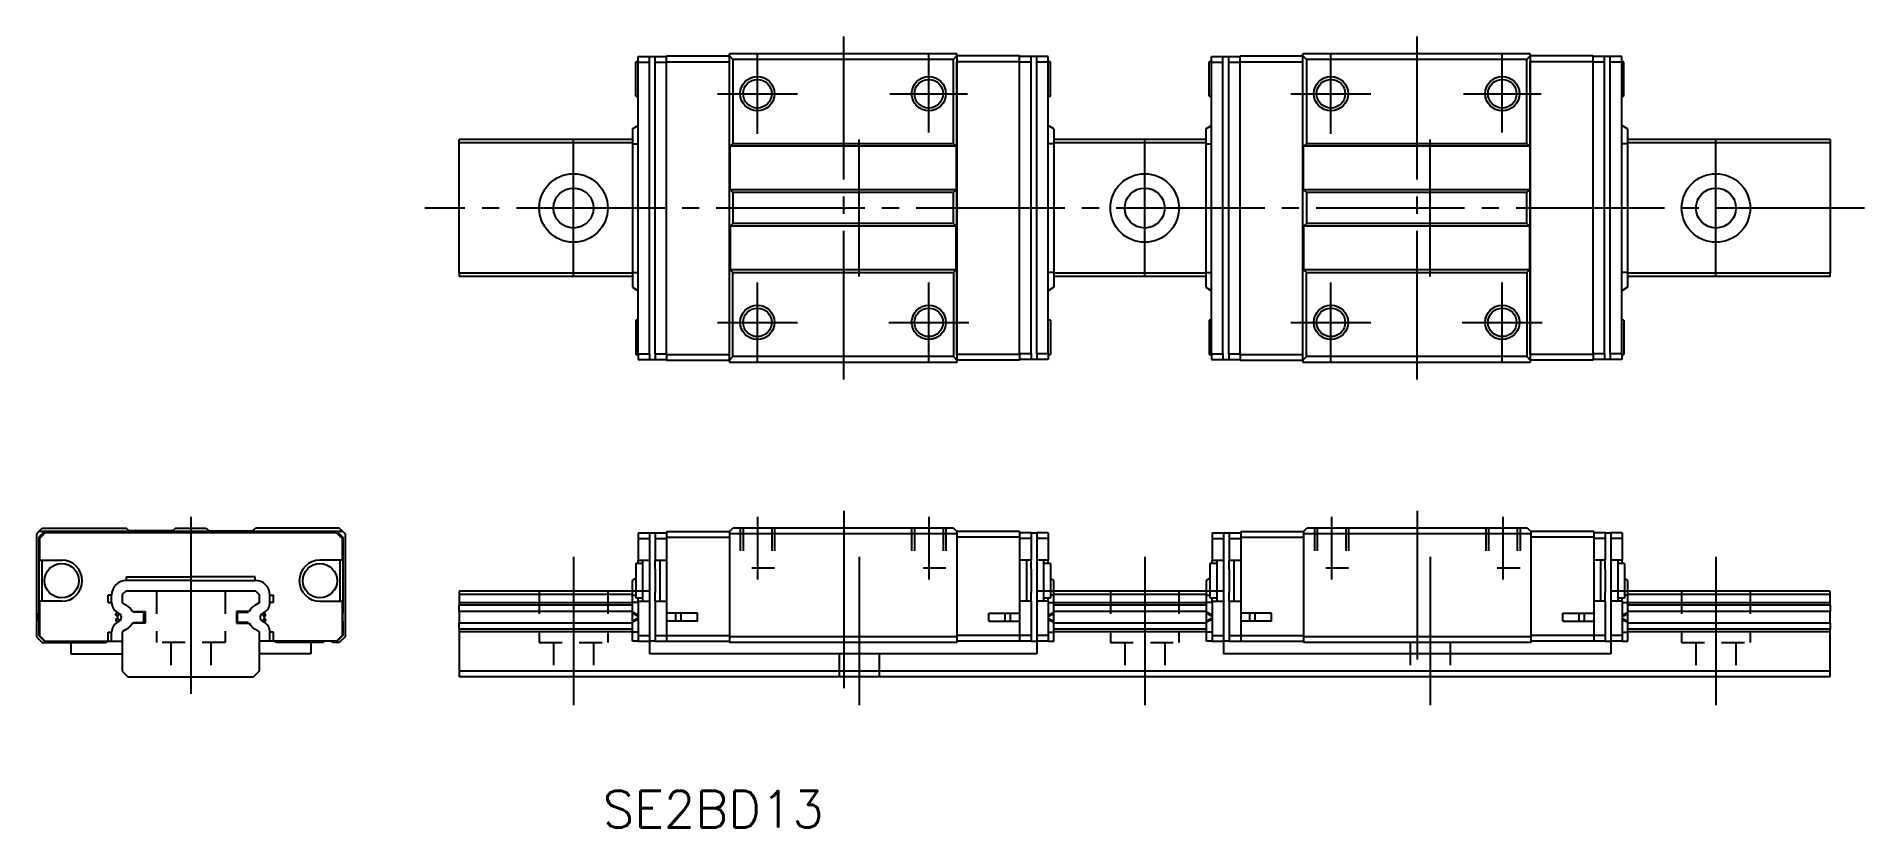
# Model space of a CAD drawing. Extents: x 37 to 197, y 387 to 456.
import ezdxf

# ---------------------------------------------------------------- set-up
doc = ezdxf.new("R2010")
doc.units = 0
doc.linetypes.add('CENTER', pattern=[17.5, 13, -1.5, 1.5, -1.5])
doc.linetypes.add('DASHED', pattern=[3.5, 2, -1.5])
doc.layers.get('0').update_dxf_attribs({"linetype": 'CONTINUOUS'})
doc.layers.add('CENTER', color=1, linetype='CENTER')
doc.styles.get("Standard").update_dxf_attribs({"font": 'txt.shx', "bigfont": '@extfont2.shx'})

msp = doc.modelspace()

# ---------------------------------------------------------------- linework, layer by layer
at = {"color": 7, "linetype": 'CONTINUOUS'}
for p, q in [((97.51, 454.24), (97.51, 454.44)), ((117.41, 454.44), (97.51, 454.44)), ((117.41, 454.24), (117.41, 454.44)), ((147.71, 454.24), (147.71, 454.44)), ((167.61, 454.44), (147.71, 454.44)), ((167.61, 454.24), (167.61, 454.44)), ((89.31, 450.74), (89.31, 453.74)), ((89.51, 453.74), (89.31, 453.74)), ((89.51, 454.19), (90.51, 454.19)), ((89.51, 453.69), (89.51, 454.19)), ((89.51, 453.69), (90.51, 453.69)), ((89.51, 428.19), (89.51, 453.69)), ((90.51, 453.69), (90.51, 454.19)), ((90.51, 454.19), (91.01, 454.19)), ((90.51, 428.19), (90.51, 453.69)), ((91.01, 454.19), (92.01, 454.19)), ((91.01, 453.69), (91.01, 454.19)), ((91.01, 453.69), (92.01, 453.69)), ((91.01, 428.19), (91.01, 453.69)), ((92.01, 454.24), (97.51, 454.24)), ((92.01, 453.74), (92.01, 454.24)), ((92.01, 453.74), (97.51, 453.74)), ((92.01, 428.14), (92.01, 453.74)), ((97.51, 453.74), (97.51, 454.24)), ((97.51, 454.24), (97.81, 453.94)), ((97.51, 428.14), (97.51, 453.74)), ((97.51, 428.14), (97.51, 453.74)), ((97.81, 453.94), (97.81, 446.59)), ((117.11, 453.94), (97.81, 453.94)), ((117.11, 453.94), (117.41, 454.24)), ((117.11, 446.59), (117.11, 453.94)), ((122.91, 454.24), (117.41, 454.24)), ((117.41, 454.24), (117.41, 453.74)), ((122.91, 453.74), (117.41, 453.74)), ((117.41, 428.14), (117.41, 453.74)), ((117.41, 453.74), (117.41, 428.14)), ((122.91, 453.74), (122.91, 454.24)), ((123.91, 454.19), (122.91, 454.19)), ((122.91, 428.14), (122.91, 453.74)), ((123.91, 453.69), (122.91, 453.69)), ((123.91, 453.69), (123.91, 454.19)), ((124.41, 454.19), (123.91, 454.19)), ((123.91, 428.19), (123.91, 453.69)), ((125.41, 454.19), (124.41, 454.19)), ((124.41, 453.69), (124.41, 454.19)), ((125.41, 453.69), (124.41, 453.69)), ((124.41, 428.19), (124.41, 453.69)), ((125.41, 453.69), (125.41, 454.19)), ((125.61, 453.74), (125.41, 453.74)), ((125.41, 428.19), (125.41, 453.69)), ((125.61, 450.74), (125.61, 453.74)), ((139.51, 450.74), (139.51, 453.74)), ((139.71, 453.74), (139.51, 453.74)), ((139.71, 454.19), (140.71, 454.19)), ((139.71, 453.69), (139.71, 454.19)), ((139.71, 453.69), (140.71, 453.69)), ((139.71, 428.19), (139.71, 453.69)), ((140.71, 453.69), (140.71, 454.19)), ((140.71, 454.19), (141.21, 454.19)), ((140.71, 428.19), (140.71, 453.69)), ((141.21, 454.19), (142.21, 454.19)), ((141.21, 453.69), (141.21, 454.19)), ((141.21, 453.69), (142.21, 453.69)), ((141.21, 428.19), (141.21, 453.69)), ((142.21, 454.24), (147.71, 454.24)), ((142.21, 453.74), (142.21, 454.24)), ((142.21, 453.74), (147.71, 453.74)), ((142.21, 428.14), (142.21, 453.74)), ((147.71, 453.74), (147.71, 454.24)), ((147.71, 454.24), (148.01, 453.94)), ((147.71, 428.14), (147.71, 453.74)), ((147.71, 428.14), (147.71, 453.74)), ((148.01, 453.94), (148.01, 446.59)), ((167.31, 453.94), (148.01, 453.94)), ((167.31, 453.94), (167.61, 454.24)), ((167.31, 446.59), (167.31, 453.94)), ((173.11, 454.24), (167.61, 454.24)), ((167.61, 454.24), (167.61, 453.74)), ((173.11, 453.74), (167.61, 453.74)), ((167.61, 428.14), (167.61, 453.74)), ((167.61, 453.74), (167.61, 428.14)), ((173.11, 453.74), (173.11, 454.24)), ((174.11, 454.19), (173.11, 454.19)), ((173.11, 428.14), (173.11, 453.74)), ((174.11, 453.69), (173.11, 453.69)), ((174.11, 453.69), (174.11, 454.19)), ((174.61, 454.19), (174.11, 454.19)), ((174.11, 428.19), (174.11, 453.69)), ((175.61, 454.19), (174.61, 454.19)), ((174.61, 453.69), (174.61, 454.19)), ((175.61, 453.69), (174.61, 453.69)), ((174.61, 428.19), (174.61, 453.69)), ((175.61, 453.69), (175.61, 454.19)), ((175.81, 453.74), (175.61, 453.74)), ((175.61, 428.19), (175.61, 453.69)), ((175.81, 450.74), (175.81, 453.74)), ((89.31, 450.74), (89.51, 450.74)), ((125.41, 450.74), (125.61, 450.74)), ((139.51, 450.74), (139.71, 450.74)), ((175.61, 450.74), (175.81, 450.74)), ((89.01, 447.87), (89.51, 448.17)), ((125.91, 447.87), (125.41, 448.17)), ((139.21, 447.87), (139.71, 448.17)), ((176.11, 447.87), (175.61, 448.17)), ((89.01, 446.94), (73.86, 446.94)), ((73.86, 446.64), (73.86, 446.94)), ((89.01, 446.64), (73.86, 446.64)), ((73.86, 435.24), (73.86, 446.64)), ((89.01, 447.87), (89.01, 434.01)), ((89.01, 446.57), (89.51, 446.57)), ((97.56, 446.34), (97.81, 446.59)), ((97.81, 446.59), (117.11, 446.59)), ((117.11, 446.59), (117.36, 446.34)), ((125.91, 446.57), (125.41, 446.57)), ((125.91, 447.87), (125.91, 434.01)), ((139.21, 446.94), (125.91, 446.94)), ((139.21, 446.64), (125.91, 446.64)), ((139.21, 447.87), (139.21, 434.01)), ((139.21, 446.57), (139.71, 446.57)), ((147.76, 446.34), (148.01, 446.59)), ((148.01, 446.59), (167.31, 446.59)), ((167.31, 446.59), (167.56, 446.34)), ((176.11, 446.57), (175.61, 446.57)), ((176.11, 447.87), (176.11, 434.01)), ((193.86, 446.94), (176.11, 446.94)), ((193.86, 446.64), (176.11, 446.64)), ((193.86, 446.94), (193.86, 446.64)), ((193.86, 446.64), (193.86, 435.24)), ((97.56, 442.54), (97.56, 446.34)), ((117.36, 446.34), (97.56, 446.34)), ((117.36, 446.34), (117.36, 442.54)), ((147.76, 442.54), (147.76, 446.34)), ((167.56, 446.34), (147.76, 446.34)), ((167.56, 446.34), (167.56, 442.54)), ((97.81, 442.29), (97.56, 442.54)), ((117.36, 442.54), (97.56, 442.54)), ((97.81, 442.29), (97.81, 439.59)), ((117.11, 442.29), (97.81, 442.29)), ((117.36, 442.54), (117.11, 442.29)), ((117.11, 439.59), (117.11, 442.29)), ((148.01, 442.29), (147.76, 442.54)), ((167.56, 442.54), (147.76, 442.54)), ((148.01, 442.29), (148.01, 439.59)), ((167.31, 442.29), (148.01, 442.29)), ((167.56, 442.54), (167.31, 442.29)), ((167.31, 439.59), (167.31, 442.29)), ((97.81, 439.59), (97.56, 439.34)), ((97.56, 439.34), (97.56, 435.54)), ((117.36, 439.34), (97.56, 439.34)), ((117.11, 439.59), (97.81, 439.59)), ((117.36, 439.34), (117.11, 439.59)), ((117.36, 435.54), (117.36, 439.34)), ((148.01, 439.59), (147.76, 439.34)), ((147.76, 439.34), (147.76, 435.54)), ((167.56, 439.34), (147.76, 439.34)), ((167.31, 439.59), (148.01, 439.59)), ((167.56, 439.34), (167.31, 439.59)), ((167.56, 435.54), (167.56, 439.34)), ((89.01, 435.24), (73.86, 435.24)), ((73.86, 435.24), (73.86, 434.94)), ((89.01, 435.31), (89.51, 435.31)), ((97.56, 435.54), (97.81, 435.29)), ((117.36, 435.54), (97.56, 435.54)), ((97.81, 435.29), (117.11, 435.29)), ((97.81, 427.94), (97.81, 435.29)), ((117.11, 435.29), (117.36, 435.54)), ((117.11, 435.29), (117.11, 427.94)), ((125.91, 435.31), (125.41, 435.31)), ((139.21, 435.24), (125.91, 435.24)), ((139.21, 435.31), (139.71, 435.31)), ((147.76, 435.54), (148.01, 435.29)), ((167.56, 435.54), (147.76, 435.54)), ((148.01, 435.29), (167.31, 435.29)), ((148.01, 427.94), (148.01, 435.29)), ((167.31, 435.29), (167.56, 435.54)), ((167.31, 435.29), (167.31, 427.94)), ((176.11, 435.31), (175.61, 435.31)), ((193.86, 435.24), (176.11, 435.24)), ((193.86, 434.94), (193.86, 435.24)), ((89.01, 434.94), (73.86, 434.94)), ((89.01, 434.01), (89.51, 433.71)), ((125.91, 434.01), (125.41, 433.71)), ((139.21, 434.94), (125.91, 434.94)), ((139.21, 434.01), (139.71, 433.71)), ((176.11, 434.01), (175.61, 433.71)), ((193.86, 434.94), (176.11, 434.94)), ((89.31, 431.14), (89.31, 428.14)), ((89.51, 431.14), (89.31, 431.14)), ((125.61, 431.14), (125.41, 431.14)), ((125.61, 431.14), (125.61, 428.14)), ((139.51, 431.14), (139.51, 428.14)), ((139.71, 431.14), (139.51, 431.14)), ((175.81, 431.14), (175.61, 431.14)), ((175.81, 431.14), (175.81, 428.14)), ((89.31, 428.14), (89.51, 428.14)), ((89.51, 428.19), (89.51, 427.69)), ((89.51, 428.19), (90.51, 428.19)), ((89.51, 427.69), (90.51, 427.69)), ((90.51, 428.19), (90.51, 427.69)), ((90.51, 427.69), (91.01, 427.69)), ((91.01, 428.19), (92.01, 428.19)), ((91.01, 428.19), (91.01, 427.69)), ((91.01, 427.69), (92.01, 427.69)), ((92.01, 428.14), (97.51, 428.14)), ((92.01, 428.14), (92.01, 427.64)), ((92.01, 427.64), (97.51, 427.64)), ((97.51, 427.64), (97.51, 428.14)), ((97.51, 427.64), (97.81, 427.94)), ((97.51, 427.64), (97.51, 427.44)), ((117.41, 427.44), (97.51, 427.44)), ((117.11, 427.94), (97.81, 427.94)), ((117.11, 427.94), (117.41, 427.64)), ((122.91, 428.14), (117.41, 428.14)), ((117.41, 428.14), (117.41, 427.64)), ((122.91, 427.64), (117.41, 427.64)), ((117.41, 427.64), (117.41, 427.44)), ((123.91, 428.19), (122.91, 428.19)), ((122.91, 428.14), (122.91, 427.64)), ((123.91, 427.69), (122.91, 427.69)), ((123.91, 428.19), (123.91, 427.69)), ((124.41, 427.69), (123.91, 427.69)), ((125.41, 428.19), (124.41, 428.19)), ((124.41, 428.19), (124.41, 427.69)), ((125.41, 427.69), (124.41, 427.69)), ((125.41, 428.19), (125.41, 427.69)), ((125.41, 428.14), (125.61, 428.14)), ((139.51, 428.14), (139.71, 428.14)), ((139.71, 428.19), (139.71, 427.69)), ((139.71, 428.19), (140.71, 428.19)), ((139.71, 427.69), (140.71, 427.69)), ((140.71, 428.19), (140.71, 427.69)), ((140.71, 427.69), (141.21, 427.69)), ((141.21, 428.19), (142.21, 428.19)), ((141.21, 428.19), (141.21, 427.69)), ((141.21, 427.69), (142.21, 427.69)), ((142.21, 428.14), (147.71, 428.14)), ((142.21, 428.14), (142.21, 427.64)), ((142.21, 427.64), (147.71, 427.64)), ((147.71, 427.64), (147.71, 428.14)), ((147.71, 427.64), (148.01, 427.94)), ((147.71, 427.64), (147.71, 427.44)), ((167.61, 427.44), (147.71, 427.44)), ((167.31, 427.94), (148.01, 427.94)), ((167.31, 427.94), (167.61, 427.64)), ((173.11, 428.14), (167.61, 428.14)), ((167.61, 428.14), (167.61, 427.64)), ((173.11, 427.64), (167.61, 427.64)), ((167.61, 427.64), (167.61, 427.44)), ((174.11, 428.19), (173.11, 428.19)), ((173.11, 428.14), (173.11, 427.64)), ((174.11, 427.69), (173.11, 427.69)), ((174.11, 428.19), (174.11, 427.69)), ((174.61, 427.69), (174.11, 427.69)), ((175.61, 428.19), (174.61, 428.19)), ((174.61, 428.19), (174.61, 427.69)), ((175.61, 427.69), (174.61, 427.69)), ((175.61, 428.19), (175.61, 427.69)), ((175.61, 428.14), (175.81, 428.14)), ((37.06, 412.64), (37.36, 412.94)), ((37.36, 412.94), (44.71, 412.94)), ((44.96, 412.69), (44.71, 412.94)), ((49.01, 412.94), (48.76, 412.69)), ((49.01, 412.94), (51.71, 412.94)), ((51.71, 412.94), (51.96, 412.69)), ((55.76, 412.69), (56.01, 412.94)), ((63.36, 412.94), (56.01, 412.94)), ((63.66, 412.64), (63.36, 412.94)), ((97.51, 412.64), (97.81, 412.94)), ((117.11, 412.94), (97.81, 412.94)), ((117.11, 412.94), (117.41, 412.64)), ((147.76, 412.64), (148.06, 412.94)), ((167.36, 412.94), (148.06, 412.94)), ((167.36, 412.94), (167.66, 412.64)), ((37.06, 412.64), (36.86, 412.44)), ((36.86, 412.44), (36.86, 403.44)), ((37.56, 412.64), (37.06, 412.14)), ((37.56, 412.64), (37.06, 412.64)), ((37.06, 412.14), (37.06, 405.49)), ((37.61, 412.54), (37.11, 412.04)), ((37.11, 412.04), (37.11, 410.14)), ((63.16, 412.64), (37.56, 412.64)), ((63.11, 412.54), (37.61, 412.54)), ((48.76, 412.69), (44.96, 412.69)), ((51.96, 412.69), (55.76, 412.69)), ((63.11, 412.54), (63.61, 412.04)), ((63.16, 412.64), (63.66, 412.14)), ((63.66, 412.64), (63.16, 412.64)), ((63.61, 412.04), (63.61, 410.14)), ((63.66, 412.64), (63.86, 412.44)), ((63.66, 412.14), (63.66, 405.49)), ((63.86, 412.44), (63.86, 403.44)), ((89.51, 412.54), (89.51, 412.04)), ((89.51, 412.54), (90.51, 412.54)), ((89.51, 412.04), (90.51, 412.04)), ((89.51, 412.04), (89.51, 410.14)), ((90.51, 412.54), (90.51, 412.04)), ((90.51, 412.54), (91.01, 412.54)), ((90.51, 412.04), (90.51, 410.14)), ((91.01, 412.54), (92.01, 412.54)), ((91.01, 412.54), (91.01, 412.04)), ((91.01, 412.04), (92.01, 412.04)), ((91.01, 412.04), (91.01, 410.14)), ((92.01, 412.64), (97.51, 412.64)), ((92.01, 412.64), (92.01, 412.14)), ((92.01, 412.14), (97.51, 412.14)), ((92.01, 412.14), (92.01, 405.49)), ((97.51, 412.64), (97.51, 412.44)), ((117.41, 412.44), (97.51, 412.44)), ((97.51, 412.44), (97.51, 403.44)), ((122.91, 412.64), (117.41, 412.64)), ((117.41, 412.64), (117.41, 412.44)), ((117.41, 412.44), (117.41, 403.44)), ((122.91, 412.14), (117.41, 412.14)), ((122.91, 412.64), (122.91, 412.14)), ((123.91, 412.54), (122.91, 412.54)), ((122.91, 412.14), (122.91, 405.49)), ((123.91, 412.04), (122.91, 412.04)), ((123.91, 412.54), (123.91, 412.04)), ((123.91, 412.54), (124.41, 412.54)), ((123.91, 412.04), (123.91, 410.14)), ((125.41, 412.54), (124.41, 412.54)), ((124.41, 412.54), (124.41, 412.04)), ((125.41, 412.04), (124.41, 412.04)), ((124.41, 412.04), (124.41, 410.14)), ((125.41, 412.54), (125.41, 412.04)), ((125.41, 412.04), (125.41, 410.14)), ((139.76, 412.54), (139.76, 412.04)), ((139.76, 412.54), (140.76, 412.54)), ((139.76, 412.04), (140.76, 412.04)), ((139.76, 412.04), (139.76, 410.14)), ((140.76, 412.54), (140.76, 412.04)), ((140.76, 412.54), (141.26, 412.54)), ((140.76, 412.04), (140.76, 410.14)), ((141.26, 412.54), (142.26, 412.54)), ((141.26, 412.54), (141.26, 412.04)), ((141.26, 412.04), (142.26, 412.04)), ((141.26, 412.04), (141.26, 410.14)), ((142.26, 412.64), (147.76, 412.64)), ((142.26, 412.64), (142.26, 412.14)), ((142.26, 412.14), (147.76, 412.14)), ((142.26, 412.14), (142.26, 405.49)), ((147.76, 412.64), (147.76, 412.44)), ((167.66, 412.44), (147.76, 412.44)), ((147.76, 412.44), (147.76, 403.44)), ((173.16, 412.64), (167.66, 412.64)), ((167.66, 412.64), (167.66, 412.44)), ((167.66, 412.44), (167.66, 403.44)), ((173.16, 412.14), (167.66, 412.14)), ((173.16, 412.64), (173.16, 412.14)), ((174.16, 412.54), (173.16, 412.54)), ((173.16, 412.14), (173.16, 405.49)), ((174.16, 412.04), (173.16, 412.04)), ((174.16, 412.54), (174.16, 412.04)), ((174.16, 412.54), (174.66, 412.54)), ((174.16, 412.04), (174.16, 410.14)), ((175.66, 412.54), (174.66, 412.54)), ((174.66, 412.54), (174.66, 412.04)), ((175.66, 412.04), (174.66, 412.04)), ((174.66, 412.04), (174.66, 410.14)), ((175.66, 412.54), (175.66, 412.04)), ((175.66, 412.04), (175.66, 410.14)), ((37.11, 410.14), (39.06, 410.14)), ((37.31, 410.14), (37.31, 406.54)), ((63.61, 410.14), (61.66, 410.14)), ((63.41, 410.14), (63.41, 406.54)), ((89.31, 409.84), (89.31, 406.84)), ((89.91, 409.84), (89.31, 409.84)), ((89.51, 410.14), (90.51, 410.14)), ((89.51, 409.84), (89.51, 410.14)), ((89.91, 410.14), (89.91, 406.54)), ((90.51, 410.14), (90.51, 406.54)), ((91.01, 410.14), (92.01, 410.14)), ((91.01, 409.34), (91.01, 410.14)), ((91.41, 410.14), (91.41, 406.54)), ((123.91, 410.14), (122.91, 410.14)), ((123.51, 410.14), (123.51, 406.54)), ((123.91, 409.34), (123.91, 410.14)), ((124.41, 410.14), (124.41, 406.54)), ((125.41, 410.14), (124.41, 410.14)), ((125.01, 410.14), (125.01, 406.54)), ((125.61, 409.84), (125.01, 409.84)), ((125.41, 409.84), (125.41, 410.14)), ((125.61, 409.84), (125.61, 406.84)), ((139.56, 409.84), (139.56, 406.84)), ((140.16, 409.84), (139.56, 409.84)), ((139.76, 410.14), (140.76, 410.14)), ((139.76, 409.84), (139.76, 410.14)), ((140.16, 410.14), (140.16, 406.54)), ((140.76, 410.14), (140.76, 406.54)), ((141.26, 410.14), (142.26, 410.14)), ((141.26, 409.34), (141.26, 410.14)), ((141.66, 410.14), (141.66, 406.54)), ((174.16, 410.14), (173.16, 410.14)), ((173.76, 410.14), (173.76, 406.54)), ((174.16, 409.34), (174.16, 410.14)), ((174.66, 410.14), (174.66, 406.54)), ((175.66, 410.14), (174.66, 410.14)), ((175.26, 410.14), (175.26, 406.54)), ((175.86, 409.84), (175.26, 409.84)), ((175.66, 409.84), (175.66, 410.14)), ((175.86, 409.84), (175.86, 406.84)), ((44.73, 408.37), (44.73, 408.67)), ((44.73, 408.67), (50.36, 408.67)), ((50.36, 408.37), (44.73, 408.37)), ((50.36, 408.67), (50.36, 408.37)), ((55.99, 408.67), (50.36, 408.67)), ((50.36, 408.37), (55.99, 408.37)), ((55.99, 408.37), (55.99, 408.67)), ((89.01, 408.37), (89.31, 408.55)), ((89.01, 403.04), (89.01, 408.37)), ((91.01, 409.34), (91.01, 407.32)), ((123.91, 409.34), (123.91, 407.32)), ((125.91, 408.37), (125.61, 408.55)), ((125.91, 403.04), (125.91, 408.37)), ((139.26, 408.37), (139.56, 408.55)), ((139.26, 403.04), (139.26, 408.37)), ((141.26, 409.34), (141.26, 407.32)), ((174.16, 409.34), (174.16, 407.32)), ((176.16, 408.37), (175.86, 408.55)), ((176.16, 403.04), (176.16, 408.37)), ((39.06, 406.54), (37.11, 406.54)), ((37.11, 406.54), (37.11, 403.54)), ((43.43, 407.07), (43.13, 407.07)), ((43.13, 406.44), (43.13, 407.07)), ((43.13, 406.44), (43.43, 406.44)), ((43.43, 406.44), (43.43, 407.07)), ((44.66, 407.44), (44.36, 407.14)), ((44.36, 407.14), (44.36, 406.4)), ((44.36, 406.4), (44.73, 406.19)), ((56.06, 407.44), (44.66, 407.44)), ((56.36, 406.4), (55.99, 406.19)), ((56.06, 407.44), (56.36, 407.14)), ((56.36, 407.14), (56.36, 406.4)), ((57.29, 406.44), (57.29, 407.07)), ((57.29, 407.07), (57.59, 407.07)), ((57.59, 406.44), (57.29, 406.44)), ((57.59, 406.44), (57.59, 407.07)), ((61.66, 406.54), (63.61, 406.54)), ((63.61, 406.54), (63.61, 403.54)), ((90.56, 407.44), (73.86, 407.44)), ((73.86, 407.44), (73.86, 406.4)), ((89.01, 407.14), (73.86, 407.14)), ((89.01, 406.4), (73.86, 406.4)), ((73.86, 406.4), (73.86, 406.19)), ((89.01, 407.07), (89.31, 407.07)), ((89.51, 406.44), (89.01, 406.44)), ((89.31, 406.84), (89.91, 406.84)), ((89.51, 406.54), (89.51, 406.84)), ((89.51, 406.54), (90.51, 406.54)), ((89.51, 406.54), (89.51, 403.54)), ((90.51, 406.54), (90.51, 403.54)), ((91.01, 406.54), (91.01, 407.32)), ((91.01, 406.54), (92.01, 406.54)), ((91.01, 406.54), (91.01, 403.54)), ((123.91, 406.54), (122.91, 406.54)), ((123.91, 406.54), (123.91, 407.32)), ((123.91, 406.54), (123.91, 403.54)), ((124.41, 406.54), (124.41, 403.54)), ((125.41, 406.54), (124.41, 406.54)), ((140.76, 407.44), (124.46, 407.44)), ((125.01, 406.84), (125.61, 406.84)), ((125.41, 406.54), (125.41, 406.84)), ((125.41, 406.54), (125.41, 403.54)), ((125.41, 406.44), (125.91, 406.44)), ((125.91, 407.07), (125.61, 407.07)), ((139.26, 407.14), (125.91, 407.14)), ((139.26, 406.4), (125.91, 406.4)), ((139.26, 407.07), (139.56, 407.07)), ((139.76, 406.44), (139.26, 406.44)), ((139.56, 406.84), (140.16, 406.84)), ((139.76, 406.54), (139.76, 406.84)), ((139.76, 406.54), (140.76, 406.54)), ((139.76, 406.54), (139.76, 403.54)), ((140.76, 406.54), (140.76, 403.54)), ((141.26, 406.54), (141.26, 407.32)), ((141.26, 406.54), (142.26, 406.54)), ((141.26, 406.54), (141.26, 403.54)), ((174.16, 406.54), (173.16, 406.54)), ((174.16, 406.54), (174.16, 407.32)), ((174.16, 406.54), (174.16, 403.54)), ((193.86, 407.44), (174.66, 407.44)), ((174.66, 406.54), (174.66, 403.54)), ((175.66, 406.54), (174.66, 406.54)), ((175.26, 406.84), (175.86, 406.84)), ((175.66, 406.54), (175.66, 406.84)), ((175.66, 406.54), (175.66, 403.54)), ((175.66, 406.44), (176.16, 406.44)), ((176.16, 407.07), (175.86, 407.07)), ((193.86, 407.14), (176.16, 407.14)), ((193.86, 406.4), (176.16, 406.4)), ((193.86, 406.4), (193.86, 407.44)), ((193.86, 406.19), (193.86, 406.4)), ((37.06, 405.49), (37.11, 405.49)), ((37.06, 404.79), (37.06, 405.49)), ((43.78, 405.32), (43.93, 405.58)), ((43.78, 405.32), (43.94, 405.22)), ((43.78, 404.96), (43.94, 405.05)), ((43.78, 404.96), (43.93, 404.7)), ((44.09, 405.48), (43.93, 405.58)), ((43.94, 405.22), (44.09, 405.48)), ((43.94, 405.22), (43.95, 405.05)), ((43.94, 405.22), (43.94, 405.22)), ((43.94, 405.05), (44.09, 404.79)), ((43.95, 405.05), (43.94, 405.05)), ((43.94, 405.05), (43.94, 405.05)), ((43.94, 405.05), (43.95, 405.05)), ((45.25, 405.64), (46.36, 405.64)), ((45.33, 405.64), (45.35, 405.59)), ((46.16, 405.59), (45.35, 405.59)), ((46.26, 404.79), (46.26, 405.49)), ((46.36, 405.64), (46.36, 404.64)), ((55.47, 405.64), (54.36, 405.64)), ((54.36, 405.64), (54.36, 404.64)), ((54.46, 404.79), (54.46, 405.49)), ((54.56, 405.59), (55.37, 405.59)), ((55.39, 405.64), (55.37, 405.59)), ((56.63, 405.48), (56.79, 405.58)), ((56.78, 405.22), (56.63, 405.48)), ((56.78, 405.05), (56.63, 404.79)), ((56.78, 405.22), (56.77, 405.05)), ((56.77, 405.05), (56.78, 405.05)), ((56.78, 405.05), (56.77, 405.05)), ((56.94, 405.32), (56.78, 405.22)), ((56.78, 405.22), (56.78, 405.22)), ((56.78, 405.05), (56.78, 405.05)), ((56.94, 404.96), (56.78, 405.05)), ((56.94, 405.32), (56.79, 405.58)), ((56.94, 404.96), (56.79, 404.7)), ((63.66, 405.49), (63.61, 405.49)), ((63.66, 404.79), (63.66, 405.49)), ((89.01, 406.19), (73.86, 406.19)), ((73.86, 405.64), (73.86, 406.19)), ((89.01, 405.64), (73.86, 405.64)), ((73.86, 405.64), (73.86, 404.64)), ((89.51, 405.32), (89.01, 405.58)), ((89.51, 405.22), (89.01, 405.48)), ((89.51, 405.05), (89.01, 404.79)), ((89.51, 404.96), (89.01, 404.7)), ((89.51, 405.22), (89.51, 405.05)), ((89.51, 405.05), (89.51, 405.05)), ((91.01, 405.22), (91.01, 405.05)), ((91.01, 405.05), (91.01, 405.05)), ((92.01, 405.49), (92.01, 404.79)), ((94.71, 405.49), (92.01, 405.49)), ((92.81, 404.79), (92.81, 405.49)), ((93.27, 404.79), (93.27, 405.49)), ((94.71, 404.79), (94.71, 405.49)), ((120.21, 405.49), (122.91, 405.49)), ((120.21, 404.79), (120.21, 405.49)), ((121.65, 404.79), (121.65, 405.49)), ((122.11, 404.79), (122.11, 405.49)), ((122.91, 405.49), (122.91, 404.79)), ((123.91, 405.22), (123.91, 405.05)), ((123.91, 405.05), (123.91, 405.05)), ((125.41, 405.32), (125.91, 405.58)), ((125.41, 405.22), (125.91, 405.48)), ((125.41, 405.22), (125.41, 405.05)), ((125.41, 405.05), (125.41, 405.05)), ((125.41, 405.05), (125.91, 404.79)), ((125.41, 404.96), (125.91, 404.7)), ((139.26, 406.19), (125.91, 406.19)), ((139.26, 405.64), (125.91, 405.64)), ((139.76, 405.32), (139.26, 405.58)), ((139.76, 405.22), (139.26, 405.48)), ((139.76, 405.05), (139.26, 404.79)), ((139.76, 404.96), (139.26, 404.7)), ((139.76, 405.22), (139.76, 405.05)), ((139.76, 405.05), (139.76, 405.05)), ((141.26, 405.22), (141.26, 405.05)), ((141.26, 405.05), (141.26, 405.05)), ((142.26, 405.49), (142.26, 404.79)), ((144.96, 405.49), (142.26, 405.49)), ((143.06, 404.79), (143.06, 405.49)), ((143.52, 404.79), (143.52, 405.49)), ((144.96, 404.79), (144.96, 405.49)), ((170.46, 405.49), (173.16, 405.49)), ((170.46, 404.79), (170.46, 405.49)), ((171.9, 404.79), (171.9, 405.49)), ((172.36, 404.79), (172.36, 405.49)), ((173.16, 405.49), (173.16, 404.79)), ((174.16, 405.22), (174.16, 405.05)), ((174.16, 405.05), (174.16, 405.05)), ((175.66, 405.32), (176.16, 405.58)), ((175.66, 405.22), (176.16, 405.48)), ((175.66, 405.22), (175.66, 405.05)), ((175.66, 405.05), (175.66, 405.05)), ((175.66, 405.05), (176.16, 404.79)), ((175.66, 404.96), (176.16, 404.7)), ((193.86, 406.19), (176.16, 406.19)), ((193.86, 405.64), (176.16, 405.64)), ((193.86, 406.19), (193.86, 405.64)), ((193.86, 404.64), (193.86, 405.64)), ((36.86, 403.44), (37.36, 402.94)), ((37.06, 404.79), (37.06, 403.54)), ((37.06, 404.79), (37.11, 404.79)), ((37.06, 403.54), (37.56, 403.04)), ((37.11, 403.54), (37.61, 403.04)), ((43.13, 403.83), (43.43, 403.83)), ((43.13, 403.04), (43.13, 403.83)), ((43.43, 403.04), (43.43, 403.83)), ((43.93, 404.7), (44.09, 404.79)), ((44.73, 404.09), (44.36, 403.87)), ((44.36, 403.87), (44.36, 400.44)), ((46.36, 404.64), (45.25, 404.64)), ((45.33, 404.64), (45.35, 404.69)), ((45.35, 404.69), (46.16, 404.69)), ((54.36, 404.64), (55.47, 404.64)), ((55.37, 404.69), (54.56, 404.69)), ((55.39, 404.64), (55.37, 404.69)), ((55.99, 404.09), (56.36, 403.87)), ((56.36, 403.87), (56.36, 400.44)), ((56.79, 404.7), (56.63, 404.79)), ((57.29, 403.04), (57.29, 403.83)), ((57.59, 403.83), (57.29, 403.83)), ((57.59, 403.04), (57.59, 403.83)), ((63.61, 403.54), (63.11, 403.04)), ((63.66, 403.54), (63.16, 403.04)), ((63.86, 403.44), (63.36, 402.94)), ((63.66, 404.79), (63.61, 404.79)), ((63.66, 404.79), (63.66, 403.54)), ((89.01, 404.64), (73.86, 404.64)), ((73.86, 404.09), (73.86, 404.64)), ((89.01, 404.09), (73.86, 404.09)), ((73.86, 404.09), (73.86, 403.87)), ((89.01, 403.87), (73.86, 403.87)), ((73.86, 403.87), (73.86, 399.94)), ((89.51, 403.83), (89.01, 403.83)), ((89.51, 403.54), (90.51, 403.54)), ((89.51, 403.54), (89.51, 403.04)), ((90.51, 403.54), (90.51, 403.04)), ((91.01, 403.54), (92.01, 403.54)), ((91.01, 403.54), (91.01, 403.04)), ((92.01, 404.79), (92.01, 403.54)), ((94.71, 404.79), (92.01, 404.79)), ((92.01, 403.54), (97.51, 403.54)), ((92.01, 403.54), (92.01, 403.04)), ((117.41, 403.44), (97.51, 403.44)), ((97.51, 403.44), (97.51, 402.94)), ((122.91, 403.54), (117.41, 403.54)), ((117.41, 403.44), (117.41, 402.94)), ((120.21, 404.79), (122.91, 404.79)), ((122.91, 404.79), (122.91, 403.54)), ((123.91, 403.54), (122.91, 403.54)), ((122.91, 403.54), (122.91, 403.04)), ((123.91, 403.54), (123.91, 403.04)), ((125.41, 403.54), (124.41, 403.54)), ((124.41, 403.54), (124.41, 403.04)), ((125.41, 403.83), (125.91, 403.83)), ((125.41, 403.54), (125.41, 403.04)), ((139.26, 404.64), (125.91, 404.64)), ((139.26, 404.09), (125.91, 404.09)), ((139.26, 403.87), (125.91, 403.87)), ((139.76, 403.83), (139.26, 403.83)), ((139.76, 403.54), (140.76, 403.54)), ((139.76, 403.54), (139.76, 403.04)), ((140.76, 403.54), (140.76, 403.04)), ((141.26, 403.54), (142.26, 403.54)), ((141.26, 403.54), (141.26, 403.04)), ((142.26, 404.79), (142.26, 403.54)), ((144.96, 404.79), (142.26, 404.79)), ((142.26, 403.54), (147.76, 403.54)), ((142.26, 403.54), (142.26, 403.04)), ((167.66, 403.44), (147.76, 403.44)), ((147.76, 403.44), (147.76, 402.94)), ((173.16, 403.54), (167.66, 403.54)), ((167.66, 403.44), (167.66, 402.94)), ((170.46, 404.79), (173.16, 404.79)), ((173.16, 404.79), (173.16, 403.54)), ((174.16, 403.54), (173.16, 403.54)), ((173.16, 403.54), (173.16, 403.04)), ((174.16, 403.54), (174.16, 403.04)), ((175.66, 403.54), (174.66, 403.54)), ((174.66, 403.54), (174.66, 403.04)), ((175.66, 403.83), (176.16, 403.83)), ((175.66, 403.54), (175.66, 403.04)), ((193.86, 404.64), (176.16, 404.64)), ((193.86, 404.09), (176.16, 404.09)), ((193.86, 403.87), (176.16, 403.87)), ((193.86, 404.64), (193.86, 404.09)), ((193.86, 403.87), (193.86, 404.09)), ((193.86, 399.94), (193.86, 403.87)), ((37.36, 402.94), (42.86, 402.94)), ((37.56, 403.04), (37.61, 403.04)), ((37.61, 403.04), (43.13, 403.04)), ((39.86, 402.94), (39.86, 401.94)), ((39.86, 401.94), (44.36, 401.94)), ((43.08, 403.04), (42.86, 402.94)), ((42.86, 402.94), (42.89, 402.94)), ((42.86, 402.94), (42.89, 402.94)), ((42.89, 402.94), (43.1, 403.04)), ((42.89, 402.94), (43.1, 403.04)), ((43.13, 403.04), (43.43, 403.04)), ((43.43, 403.04), (44.36, 403.04)), ((57.29, 403.04), (56.36, 403.04)), ((60.86, 401.94), (56.36, 401.94)), ((57.59, 403.04), (57.29, 403.04)), ((63.11, 403.04), (57.59, 403.04)), ((57.86, 402.94), (57.64, 403.04)), ((61.96, 402.94), (57.86, 402.94)), ((60.86, 402.94), (60.86, 401.94)), ((63.36, 402.94), (62.76, 402.94)), ((63.16, 403.04), (63.11, 403.04)), ((89.51, 403.04), (89.01, 403.04)), ((89.51, 403.04), (90.51, 403.04)), ((91.01, 403.04), (90.51, 403.04)), ((90.51, 403.04), (90.51, 401.94)), ((124.41, 401.94), (90.51, 401.94)), ((91.01, 403.04), (92.01, 403.04)), ((92.01, 403.04), (97.51, 403.04)), ((117.41, 402.94), (97.51, 402.94)), ((122.91, 403.04), (117.41, 403.04)), ((123.91, 403.04), (122.91, 403.04)), ((123.91, 403.04), (124.41, 403.04)), ((125.41, 403.04), (124.41, 403.04)), ((124.41, 403.04), (124.41, 401.94)), ((125.41, 403.04), (125.91, 403.04)), ((139.76, 403.04), (139.26, 403.04)), ((139.76, 403.04), (140.76, 403.04)), ((141.26, 403.04), (140.76, 403.04)), ((140.76, 403.04), (140.76, 401.94)), ((174.66, 401.94), (140.76, 401.94)), ((141.26, 403.04), (142.26, 403.04)), ((142.26, 403.04), (147.76, 403.04)), ((167.66, 402.94), (147.76, 402.94)), ((173.16, 403.04), (167.66, 403.04)), ((174.16, 403.04), (173.16, 403.04)), ((174.16, 403.04), (174.66, 403.04)), ((175.66, 403.04), (174.66, 403.04)), ((174.66, 403.04), (174.66, 401.94)), ((175.66, 403.04), (176.16, 403.04)), ((44.36, 400.44), (44.86, 399.94)), ((56.36, 400.44), (55.86, 399.94)), ((193.86, 400.44), (73.86, 400.44)), ((44.86, 399.94), (55.86, 399.94)), ((193.86, 399.94), (73.86, 399.94))]:
    msp.add_line(p, q, dxfattribs=at)
at = {"color": 3, "linetype": 'DASHED'}
for p, q in [((98.46, 412.94), (98.46, 409.44)), ((98.71, 412.94), (98.71, 409.44)), ((101.21, 412.94), (101.21, 409.44)), ((101.46, 412.94), (101.46, 409.44)), ((113.46, 412.94), (113.46, 409.44)), ((113.71, 412.94), (113.71, 409.44)), ((116.21, 412.94), (116.21, 409.44)), ((116.46, 412.94), (116.46, 409.44)), ((148.71, 412.94), (148.71, 409.44)), ((148.96, 412.94), (148.96, 409.44)), ((151.46, 412.94), (151.46, 409.44)), ((151.71, 412.94), (151.71, 409.44)), ((163.71, 412.94), (163.71, 409.44)), ((163.96, 412.94), (163.96, 409.44)), ((166.46, 412.94), (166.46, 409.44)), ((166.71, 412.94), (166.71, 409.44)), ((101.46, 409.44), (98.46, 409.44)), ((116.46, 409.44), (113.46, 409.44)), ((151.71, 409.44), (148.71, 409.44)), ((166.71, 409.44), (163.71, 409.44)), ((47.36, 407.44), (47.36, 402.94)), ((53.36, 407.44), (53.36, 402.94)), ((80.86, 407.44), (80.86, 402.94)), ((86.86, 407.44), (86.86, 402.94)), ((130.86, 407.44), (130.86, 402.94)), ((136.86, 407.44), (136.86, 402.94)), ((180.86, 407.44), (180.86, 402.94)), ((186.86, 407.44), (186.86, 402.94)), ((53.36, 402.94), (47.36, 402.94)), ((48.61, 402.94), (48.61, 399.94)), ((52.11, 402.94), (52.11, 399.94)), ((80.86, 402.94), (86.86, 402.94)), ((82.11, 402.94), (82.11, 399.94)), ((85.61, 402.94), (85.61, 399.94)), ((107.11, 401.94), (107.11, 399.94)), ((110.61, 401.94), (110.61, 399.94)), ((130.86, 402.94), (136.86, 402.94)), ((132.11, 402.94), (132.11, 399.94)), ((135.61, 402.94), (135.61, 399.94)), ((157.11, 402.94), (157.11, 399.94)), ((160.61, 402.94), (160.61, 399.94)), ((180.86, 402.94), (186.86, 402.94)), ((182.11, 402.94), (182.11, 399.94)), ((185.61, 402.94), (185.61, 399.94))]:
    msp.add_line(p, q, dxfattribs=at)
at = {"color": 3, "linetype": 'CONTINUOUS'}
for centre in [(99.96, 450.94), (114.96, 450.94), (150.16, 450.94), (165.16, 450.94), (99.96, 430.94), (114.96, 430.94), (150.16, 430.94), (165.16, 430.94)]:
    msp.add_circle(centre, 1.5, dxfattribs=at)
at = {"color": 7, "linetype": 'CONTINUOUS'}
for centre, radius in [((99.96, 450.94), 1.25), ((114.96, 450.94), 1.25), ((150.16, 450.94), 1.25), ((165.16, 450.94), 1.25), ((114.96, 450.94), 0.000503), ((165.16, 450.94), 0.000503), ((83.86, 440.94), 3), ((133.86, 440.94), 3), ((183.86, 440.94), 3), ((83.86, 440.94), 1.75), ((133.86, 440.94), 1.75), ((183.86, 440.94), 1.75), ((99.96, 430.94), 1.25), ((114.96, 430.94), 1.25), ((150.16, 430.94), 1.25), ((165.16, 430.94), 1.25), ((39.06, 408.34), 1.5), ((61.66, 408.34), 1.5)]:
    msp.add_circle(centre, radius, dxfattribs=at)
for centre, radius, start, end in [((39.06, 408.34), 1.8, 270, 90), ((61.66, 408.34), 1.8, 90, 270), ((44.73, 407.07), 1.3, 90, 180), ((55.99, 407.07), 1.3, 0, 90), ((44.43, 406.44), 1, 180, 240), ((56.29, 406.44), 1, 300, 0), ((43.89, 405.14), 0.4, 300, 60), ((44.07, 405.05), 1.32, 26.598, 60), ((46.16, 405.49), 0.1, 0, 90), ((54.56, 405.49), 0.1, 90, 180), ((56.65, 405.05), 1.32, 120, 153.402), ((56.83, 405.14), 0.4, 120, 240), ((44.43, 403.83), 1, 120, 180), ((44.07, 405.23), 1.32, 300, 333.402), ((46.16, 404.79), 0.1, 270, 0), ((54.56, 404.79), 0.1, 180, 270), ((56.65, 405.23), 1.32, 206.598, 240), ((56.29, 403.83), 1, 0, 60), ((62.36, 402.64), 0.5, 126.8699, 143.1301), ((62.36, 402.64), 0.5, 36.8699, 53.1301)]:
    msp.add_arc(centre, radius, start, end, dxfattribs=at)
at = {"layer": 'CENTER', "color": 1, "linetype": 'CENTER'}
for p, q in [((99.96, 447.44), (99.96, 454.44)), ((107.51, 425.94), (107.51, 455.94)), ((150.16, 447.44), (150.16, 454.44)), ((157.71, 425.94), (157.71, 455.94)), ((114.96, 447.54), (114.96, 454.34)), ((165.16, 447.54), (165.16, 454.34)), ((96.46, 450.94), (103.46, 450.94)), ((111.56, 450.94), (118.36, 450.94)), ((146.66, 450.94), (153.66, 450.94)), ((161.76, 450.94), (168.56, 450.94)), ((83.86, 434.94), (83.86, 446.94)), ((108.86, 434.94), (108.86, 446.94)), ((133.86, 434.94), (133.86, 446.94)), ((158.86, 434.94), (158.86, 446.94)), ((183.86, 434.94), (183.86, 446.94)), ((196.86, 440.94), (70.86, 440.94)), ((99.96, 427.44), (99.96, 434.44)), ((114.96, 427.44), (114.96, 434.44)), ((150.16, 427.44), (150.16, 434.44)), ((165.16, 427.44), (165.16, 434.44)), ((96.46, 430.94), (103.46, 430.94)), ((111.46, 430.94), (118.46, 430.94)), ((146.66, 430.94), (153.66, 430.94)), ((161.66, 430.94), (168.66, 430.94)), ((107.51, 414.44), (107.51, 401.44)), ((157.71, 414.44), (157.71, 401.44)), ((50.36, 413.94), (50.36, 398.44)), ((99.96, 413.94), (99.96, 408.44)), ((114.96, 413.94), (114.96, 408.44)), ((150.21, 413.94), (150.21, 408.44)), ((165.21, 413.94), (165.21, 408.44)), ((83.86, 410.44), (83.86, 396.94)), ((108.86, 410.44), (108.86, 396.94)), ((133.86, 410.44), (133.86, 396.94)), ((158.86, 410.44), (158.86, 396.94)), ((183.86, 410.44), (183.86, 396.94)), ((50.36, 408.94), (50.36, 398.94)), ((107.51, 408.94), (107.51, 398.94))]:
    msp.add_line(p, q, dxfattribs=at)
for centre in [(99.96, 450.94), (150.16, 450.94), (99.96, 430.94), (114.96, 430.94), (150.16, 430.94), (165.16, 430.94)]:
    msp.add_circle(centre, 0.000503, dxfattribs=at)

# ---------------------------------------------------------------- texts
at = {"color": 7, "linetype": 'CONTINUOUS'}
msp.add_text('SE2BD13', height=3.2, dxfattribs=at).set_placement((86.42, 386.76))

doc.saveas('drawing.dxf')
